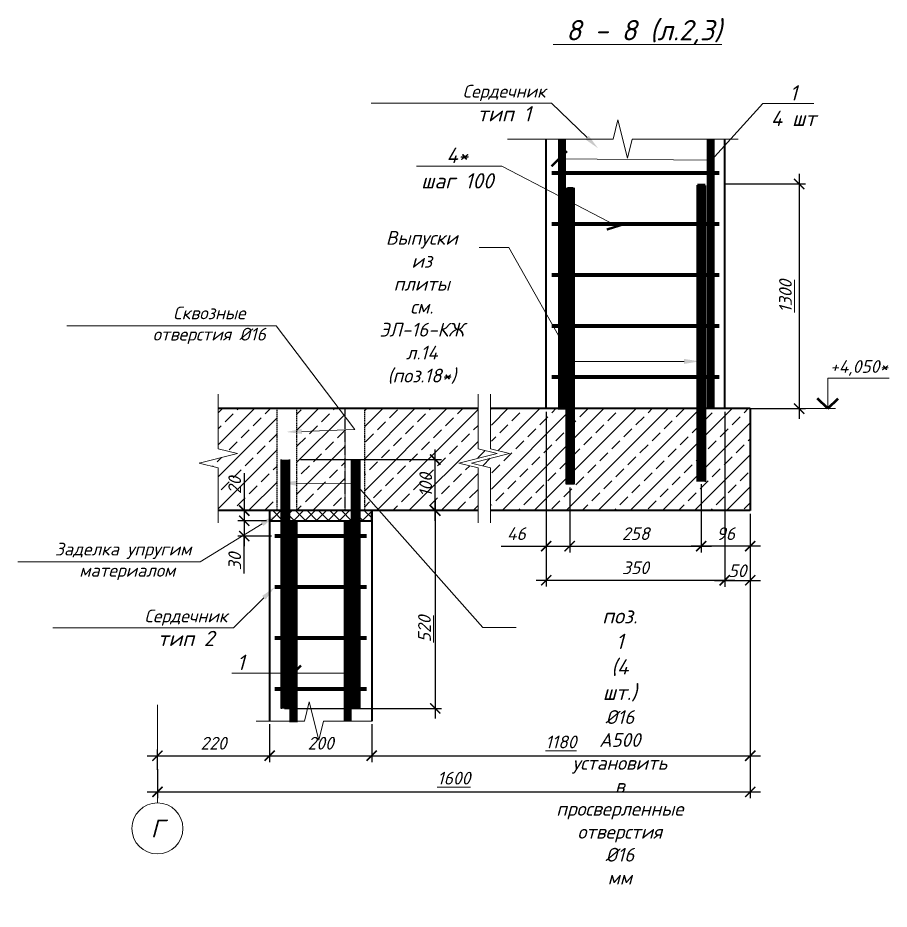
# Model space of a CAD drawing. Header units: millimetres. Extents: x -69292 to 68568, y 17750 to 120236.
# Drawn here: x 10570 to 12279, y 40816 to 42564 of the extents above; entities that cross this region are included whole.
import ezdxf
from ezdxf import colors
from ezdxf.entities.mleader import LeaderData, LeaderLine
from ezdxf.enums import TextEntityAlignment as Align
from ezdxf.math import Vec2, Vec3

# ---------------------------------------------------------------- set-up
doc = ezdxf.new("R2010")
doc.units = ezdxf.units.MM
doc.header["$PDMODE"] = 3
doc.linetypes.add('GOST2.303 5', pattern=[24, 20, -1.5, 1, -1.5])
doc.linetypes.add('HIDDEN', pattern=[0.375, 0.25, -0.125])
doc.layers.get('0').update_dxf_attribs({"lineweight": 5})
doc.layers.get('Defpoints').update_dxf_attribs({"lineweight": 0})
for name, color, linetype, lineweight in [('#Dimensions', 7, 'Continuous', 9), ('#Арматура', 152, 'Continuous', 30), ('#Бетон разрез', 22, 'Continuous', 40), ('#Выноски', 7, 'Continuous', 15), ('#Газобетон', 152, 'Continuous', 35), ('#Оси', 7, 'Continuous', 9), ('#разм', 7, 'Continuous', 9), ('A-okno', 7, 'Continuous', 0), ('k_ Арматура', 3, 'Continuous', 50), ('k_ Размеры', 7, 'Continuous', 15), ('Штриховка', 7, 'Continuous', 25)]:
    doc.layers.add(name, color=color, linetype=linetype, lineweight=lineweight)
doc.layers.add('#Hatch', color=7, linetype='Continuous', lineweight=5, true_color=0x525252)
doc.layers.add('#Арматура вид_2', color=7, linetype='Continuous', lineweight=35, true_color=0x616161)
doc.styles.add('GOST 2.304', font='isocpeui.ttf')
doc.styles.add('STEP PR', font='isocpeui.ttf')
doc.dimstyles.new('SPDS', dxfattribs={"dimscale": 10, "dimtxt": 2.5, "dimasz": 2, "dimexe": 1.25, "dimexo": 0.625, "dimtad": 1, "dimdec": 0, "dimrnd": 0.001, "dimtxsty": 'STEP PR', "dimblk": 'ARCHTICK', "dimcen": 2.5, "dimdle": 2, "dimclrd": 256, "dimclre": 256, "dimclrt": 7, "dimadec": 0, "dimazin": 2, "dimtfac": 0.75, "dimtdec": 0, "dimtmove": 1, "dimatfit": 3, "dimfxl": 1, "dimtolj": 1, "dimarcsym": 1})

# ---------------------------------------------------------------- blocks, each defined once
blk = doc.blocks.new('*U12')
at = {"color": 0, "linetype": 'ByBlock', "lineweight": -2}
for p, q in [((6.917, 0), (7.229, 1.25)), ((7.229, 1.25), (7.854, -1.25)), ((6.917, 0), (0, 0)), ((7.854, -1.25), (8.167, 0)), ((15.083, 0), (8.167, 0))]:
    blk.add_line(p, q, dxfattribs=at)
blk = doc.blocks.new('*U10')
at = {"color": 0, "linetype": 'ByBlock', "lineweight": -2}
for p, q in [((3.583, 0), (3.896, 1.25)), ((3.896, 1.25), (4.521, -1.25)), ((3.583, 0), (0, 0)), ((4.521, -1.25), (4.833, 0)), ((8.417, 0), (4.833, 0))]:
    blk.add_line(p, q, dxfattribs=at)
blk = doc.blocks.new('*U16')
at = {"layer": '#разм', "ltscale": 100, "elevation": 0}
for points in [[(4577173, -920400), (4578375, -920400)], [(4577173, -921000), (4577173, -920400)], [(4575899, -921000), (4577323, -921000)]]:
    blk.add_lwpolyline(points, dxfattribs=at)
at = {"layer": 'A-okno', "color": 0, "lineweight": 50, "ltscale": 100, "elevation": 0}
for points in [[(4577173, -921000), (4576973, -920800)], [(4577173, -921000), (4577373, -920800)]]:
    blk.add_lwpolyline(points, dxfattribs=at)
at = {"layer": '#разм', "style": 'STEP PR'}
for tag, p in [('ОТМЕТКА', (4577216, -920299)), ('ПРИМЕЧАНИЕ', (4577314, -920711))]:
    blk.add_attdef(tag, p, '', height=250, dxfattribs=at)
blk = doc.blocks.new('_ArchTick')
at = {"color": 0, "linetype": 'ByBlock', "const_width": 0.15}
blk.add_lwpolyline([(-0.5, -0.5), (0.5, 0.5)], dxfattribs=at)
blk = doc.blocks.new('*D343')
at = {"layer": '#Dimensions', "lineweight": -2, "transparency": 16777216}
for p, q in [((12102.3, 42258.4), (12102.3, 41777.7)), ((11956.6, 42238.4), (12114.8, 42238.4)), ((11962.6, 41797.7), (12114.8, 41797.7))]:
    blk.add_line(p, q, dxfattribs=at)
at = {"layer": 'Defpoints', "color": 0, "transparency": 16777216}
for p in [(11950.3, 42238.4), (11956.3, 41797.7), (12102.3, 41797.7)]:
    blk.add_point(p, dxfattribs=at)
at = {"layer": '#Dimensions', "lineweight": -2, "transparency": 16777216, "xscale": 20, "yscale": 20, "zscale": 20}
for p, rotation in [((12102.3, 42238.4), 90), ((12102.3, 41797.7), 270)]:
    blk.add_blockref('_ArchTick', p, dxfattribs=dict(at, rotation=rotation))
at = {"layer": '#Dimensions', "transparency": 16777216, "insert": (12075.3, 42018.1), "char_height": 25, "attachment_point": 5, "rotation": 90, "style": 'STEP PR'}
blk.add_mtext('\\A1;\\L1300', dxfattribs=at)
blk = doc.blocks.new('*D337')
at = {"layer": '#Dimensions', "lineweight": -2, "transparency": 16777216}
for p, q in [((12006.3, 41591.5), (12006.3, 41033.3)), ((10844.1, 41090.2), (10844.1, 41033.3)), ((10824.1, 41045.8), (12026.3, 41045.8))]:
    blk.add_line(p, q, dxfattribs=at)
at = {"layer": 'Defpoints', "color": 0, "transparency": 16777216}
for p in [(12006.3, 41597.7), (10844.1, 41096.4), (12006.3, 41045.8)]:
    blk.add_point(p, dxfattribs=at)
at = {"layer": '#Dimensions', "lineweight": -2, "transparency": 16777216, "xscale": 20, "yscale": 20, "zscale": 20, "rotation": 180}
blk.add_blockref('_ArchTick', (10844.1, 41045.8), dxfattribs=at)
at = {"layer": '#Dimensions', "lineweight": -2, "transparency": 16777216, "xscale": 20, "yscale": 20, "zscale": 20}
blk.add_blockref('_ArchTick', (12006.3, 41045.8), dxfattribs=at)
at = {"layer": '#Dimensions', "transparency": 16777216, "insert": (11425.2, 41072.8), "char_height": 25, "attachment_point": 5, "style": 'STEP PR'}
blk.add_mtext('\\A1;\\L1600', dxfattribs=at)
blk = doc.blocks.new('*D344')
at = {"layer": '#Dimensions', "lineweight": -2, "transparency": 16777216}
for p, q in [((11606.3, 41791.5), (11606.3, 41448.5)), ((11956.3, 41791.5), (11956.3, 41448.5)), ((11586.3, 41461), (11976.3, 41461))]:
    blk.add_line(p, q, dxfattribs=at)
at = {"layer": 'Defpoints', "color": 0, "transparency": 16777216}
for p in [(11606.3, 41797.7), (11956.3, 41797.7), (11956.3, 41461)]:
    blk.add_point(p, dxfattribs=at)
at = {"layer": '#Dimensions', "lineweight": -2, "transparency": 16777216, "xscale": 20, "yscale": 20, "zscale": 20, "rotation": 180}
blk.add_blockref('_ArchTick', (11606.3, 41461), dxfattribs=at)
at = {"layer": '#Dimensions', "lineweight": -2, "transparency": 16777216, "xscale": 20, "yscale": 20, "zscale": 20}
blk.add_blockref('_ArchTick', (11956.3, 41461), dxfattribs=at)
at = {"layer": '#Dimensions', "transparency": 16777216, "insert": (11781.3, 41485.5), "char_height": 25, "attachment_point": 5, "style": 'STEP PR'}
blk.add_mtext('\\A1;350', dxfattribs=at)
blk = doc.blocks.new('*U334')
at = {"color": 0, "linetype": 'ByBlock', "lineweight": -2}
for p, q in [((3.146, 0), (3.458, 1.25)), ((3.458, 1.25), (4.083, -1.25)), ((3.146, 0), (0, 0)), ((4.083, -1.25), (4.396, 0)), ((7.542, 0), (4.396, 0))]:
    blk.add_line(p, q, dxfattribs=at)
blk = doc.blocks.new('*D338')
at = {"layer": 'Defpoints', "color": 0, "transparency": 16777216}
for p in [(11102.1, 41597.7), (11086.9, 41209.7), (11388.8, 41209.7)]:
    blk.add_point(p, dxfattribs=at)
at = {"layer": 'k_ Размеры', "lineweight": -2, "transparency": 16777216}
for p, q in [((11388.8, 41617.7), (11388.8, 41189.7)), ((11108.3, 41597.7), (11401.3, 41597.7)), ((11093.1, 41209.7), (11401.3, 41209.7))]:
    blk.add_line(p, q, dxfattribs=at)
at = {"layer": 'k_ Размеры', "lineweight": -2, "transparency": 16777216, "xscale": 20, "yscale": 20, "zscale": 20}
for p, rotation in [((11388.8, 41597.7), 90), ((11388.8, 41209.7), 270)]:
    blk.add_blockref('_ArchTick', p, dxfattribs=dict(at, rotation=rotation))
at = {"layer": 'k_ Размеры', "color": 7, "transparency": 16777216, "insert": (11367.6, 41365.4), "char_height": 25, "attachment_point": 5, "rotation": 90, "style": 'STEP PR'}
blk.add_mtext('\\A1;\\L520', dxfattribs=at)
blk = doc.blocks.new('*D335')
at = {"layer": 'Defpoints', "color": 0, "transparency": 16777216}
for p in [(11118.1, 41697.7), (11388.8, 41697.7), (11102.1, 41597.7)]:
    blk.add_point(p, dxfattribs=at)
at = {"layer": 'k_ Размеры', "lineweight": -2, "transparency": 16777216}
for p, q in [((11388.8, 41577.7), (11388.8, 41717.7)), ((11124.3, 41697.7), (11401.3, 41697.7)), ((11108.3, 41597.7), (11401.3, 41597.7))]:
    blk.add_line(p, q, dxfattribs=at)
at = {"layer": 'k_ Размеры', "lineweight": -2, "transparency": 16777216, "xscale": 20, "yscale": 20, "zscale": 20}
for p, rotation in [((11388.8, 41697.7), 90), ((11388.8, 41597.7), 270)]:
    blk.add_blockref('_ArchTick', p, dxfattribs=dict(at, rotation=rotation))
at = {"layer": 'k_ Размеры', "color": 7, "transparency": 16777216, "insert": (11370.1, 41647.7), "char_height": 25, "attachment_point": 5, "rotation": 90, "style": 'STEP PR'}
blk.add_mtext('\\A1;100', dxfattribs=at)
blk = doc.blocks.new('*D339')
at = {"layer": '#Dimensions', "lineweight": -2, "transparency": 16777216}
for p, q in [((11064.1, 41178.5), (11064.1, 41104.3)), ((10844.1, 41088.9), (10844.1, 41129.3)), ((10824.1, 41116.8), (11084.1, 41116.8))]:
    blk.add_line(p, q, dxfattribs=at)
at = {"layer": 'Defpoints', "color": 0, "transparency": 16777216}
for p in [(11064.1, 41184.7), (11064.1, 41116.8), (10844.1, 41082.6)]:
    blk.add_point(p, dxfattribs=at)
at = {"layer": '#Dimensions', "lineweight": -2, "transparency": 16777216, "xscale": 20, "yscale": 20, "zscale": 20, "rotation": 180}
blk.add_blockref('_ArchTick', (10844.1, 41116.8), dxfattribs=at)
at = {"layer": '#Dimensions', "lineweight": -2, "transparency": 16777216, "xscale": 20, "yscale": 20, "zscale": 20}
blk.add_blockref('_ArchTick', (11064.1, 41116.8), dxfattribs=at)
at = {"layer": '#Dimensions', "transparency": 16777216, "insert": (10954.1, 41141.3), "char_height": 25, "attachment_point": 5, "style": 'STEP PR'}
blk.add_mtext('\\A1;220', dxfattribs=at)
blk = doc.blocks.new('*D340')
at = {"layer": '#Dimensions', "lineweight": -2, "transparency": 16777216}
for p, q in [((11064.1, 41178.5), (11064.1, 41104.3)), ((11264.1, 41178.5), (11264.1, 41104.3)), ((11044.1, 41116.8), (11284.1, 41116.8))]:
    blk.add_line(p, q, dxfattribs=at)
at = {"layer": 'Defpoints', "color": 0, "transparency": 16777216}
for p in [(11064.1, 41184.7), (11264.1, 41184.7), (11264.1, 41116.8)]:
    blk.add_point(p, dxfattribs=at)
at = {"layer": '#Dimensions', "lineweight": -2, "transparency": 16777216, "xscale": 20, "yscale": 20, "zscale": 20, "rotation": 180}
blk.add_blockref('_ArchTick', (11064.1, 41116.8), dxfattribs=at)
at = {"layer": '#Dimensions', "lineweight": -2, "transparency": 16777216, "xscale": 20, "yscale": 20, "zscale": 20}
blk.add_blockref('_ArchTick', (11264.1, 41116.8), dxfattribs=at)
at = {"layer": '#Dimensions', "transparency": 16777216, "insert": (11164.1, 41141.3), "char_height": 25, "attachment_point": 5, "style": 'STEP PR'}
blk.add_mtext('\\A1;200', dxfattribs=at)
blk = doc.blocks.new('*D336')
at = {"layer": '#Dimensions', "lineweight": -2, "transparency": 16777216}
for p, q in [((12006.3, 41585.2), (12006.3, 41104.3)), ((11264.1, 41172.2), (11264.1, 41104.3)), ((11244.1, 41116.8), (12026.3, 41116.8))]:
    blk.add_line(p, q, dxfattribs=at)
at = {"layer": 'Defpoints', "color": 0, "transparency": 16777216}
for p in [(12006.3, 41591.5), (11264.1, 41178.5), (12006.3, 41116.8)]:
    blk.add_point(p, dxfattribs=at)
at = {"layer": '#Dimensions', "lineweight": -2, "transparency": 16777216, "xscale": 20, "yscale": 20, "zscale": 20, "rotation": 180}
blk.add_blockref('_ArchTick', (11264.1, 41116.8), dxfattribs=at)
at = {"layer": '#Dimensions', "lineweight": -2, "transparency": 16777216, "xscale": 20, "yscale": 20, "zscale": 20}
blk.add_blockref('_ArchTick', (12006.3, 41116.8), dxfattribs=at)
at = {"layer": '#Dimensions', "transparency": 16777216, "insert": (11635.2, 41143.8), "char_height": 25, "attachment_point": 5, "style": 'STEP PR'}
blk.add_mtext('\\A1;\\L1180', dxfattribs=at)
blk = doc.blocks.new('*D341')
at = {"layer": 'Defpoints', "color": 0, "transparency": 16777216}
for p in [(11064.1, 41597.7), (11014.3, 41577.7), (11064.1, 41577.7)]:
    blk.add_point(p, dxfattribs=at)
at = {"layer": 'Штриховка', "lineweight": -2, "transparency": 16777216}
for p, q in [((11014.3, 41670.9), (11014.3, 41597.7)), ((11014.3, 41617.7), (11014.3, 41557.7)), ((11057.8, 41597.7), (11001.8, 41597.7)), ((11057.8, 41577.7), (11001.8, 41577.7))]:
    blk.add_line(p, q, dxfattribs=at)
at = {"layer": 'Штриховка', "lineweight": -2, "transparency": 16777216, "xscale": 20, "yscale": 20, "zscale": 20}
for p, rotation in [((11014.3, 41597.7), 90), ((11014.3, 41577.7), 270)]:
    blk.add_blockref('_ArchTick', p, dxfattribs=dict(at, rotation=rotation))
at = {"layer": 'Штриховка', "color": 7, "transparency": 16777216, "insert": (10995.6, 41647.2), "char_height": 25, "attachment_point": 5, "rotation": 90, "style": 'STEP PR'}
blk.add_mtext('\\A1;20', dxfattribs=at)
blk = doc.blocks.new('*D342')
at = {"layer": 'Defpoints', "color": 0, "transparency": 16777216}
for p in [(11064.1, 41577.7), (11014.3, 41547.7), (11074.1, 41547.7)]:
    blk.add_point(p, dxfattribs=at)
at = {"layer": 'Штриховка', "lineweight": -2, "transparency": 16777216}
for p, q in [((11014.3, 41597.7), (11014.3, 41527.7)), ((11057.8, 41577.7), (11001.8, 41577.7)), ((11067.8, 41547.7), (11001.8, 41547.7)), ((11014.3, 41474.1), (11014.3, 41547.7))]:
    blk.add_line(p, q, dxfattribs=at)
at = {"layer": 'Штриховка', "lineweight": -2, "transparency": 16777216, "xscale": 20, "yscale": 20, "zscale": 20}
for p, rotation in [((11014.3, 41577.7), 90), ((11014.3, 41547.7), 270)]:
    blk.add_blockref('_ArchTick', p, dxfattribs=dict(at, rotation=rotation))
at = {"layer": 'Штриховка', "color": 7, "transparency": 16777216, "insert": (10995.6, 41497.9), "char_height": 25, "attachment_point": 5, "rotation": 90, "style": 'STEP PR'}
blk.add_mtext('\\A1;30', dxfattribs=at)
blk = doc.blocks.new('*D357')
at = {"layer": '#Dimensions', "lineweight": -2, "transparency": 16777216}
for p, q in [((11606.3, 41785.2), (11606.3, 41515.4)), ((11652.3, 41643.2), (11652.3, 41515.4)), ((11518, 41527.9), (11606.3, 41527.9)), ((11586.3, 41527.9), (11672.3, 41527.9))]:
    blk.add_line(p, q, dxfattribs=at)
at = {"layer": 'Defpoints', "color": 0, "transparency": 16777216}
for p in [(11606.3, 41791.5), (11652.3, 41649.5), (11652.3, 41527.9)]:
    blk.add_point(p, dxfattribs=at)
at = {"layer": '#Dimensions', "lineweight": -2, "transparency": 16777216, "xscale": 20, "yscale": 20, "zscale": 20, "rotation": 180}
blk.add_blockref('_ArchTick', (11606.3, 41527.9), dxfattribs=at)
at = {"layer": '#Dimensions', "lineweight": -2, "transparency": 16777216, "xscale": 20, "yscale": 20, "zscale": 20}
blk.add_blockref('_ArchTick', (11652.3, 41527.9), dxfattribs=at)
at = {"layer": '#Dimensions', "transparency": 16777216, "insert": (11547.8, 41552.4), "char_height": 25, "attachment_point": 5, "style": 'STEP PR'}
blk.add_mtext('\\A1;46', dxfattribs=at)
blk = doc.blocks.new('*D358')
at = {"layer": '#Dimensions', "lineweight": -2, "transparency": 16777216}
for p, q in [((11910.3, 41649.5), (11910.3, 41515.4)), ((12006.3, 41591.5), (12006.3, 41515.4)), ((12026.3, 41527.9), (11890.3, 41527.9))]:
    blk.add_line(p, q, dxfattribs=at)
at = {"layer": 'Defpoints', "color": 0, "transparency": 16777216}
for p in [(11910.3, 41655.7), (12006.3, 41597.7), (11910.3, 41527.9)]:
    blk.add_point(p, dxfattribs=at)
at = {"layer": '#Dimensions', "lineweight": -2, "transparency": 16777216, "xscale": 20, "yscale": 20, "zscale": 20, "rotation": 180}
blk.add_blockref('_ArchTick', (11910.3, 41527.9), dxfattribs=at)
at = {"layer": '#Dimensions', "lineweight": -2, "transparency": 16777216, "xscale": 20, "yscale": 20, "zscale": 20}
blk.add_blockref('_ArchTick', (12006.3, 41527.9), dxfattribs=at)
at = {"layer": '#Dimensions', "transparency": 16777216, "insert": (11958.3, 41552.4), "char_height": 25, "attachment_point": 5, "style": 'STEP PR'}
blk.add_mtext('\\A1;96', dxfattribs=at)
blk = doc.blocks.new('*D359')
at = {"layer": '#Dimensions', "lineweight": -2, "transparency": 16777216}
for p, q in [((11652.3, 41591.5), (11652.3, 41515.4)), ((11910.3, 41591.5), (11910.3, 41515.4)), ((11632.3, 41527.9), (11930.3, 41527.9))]:
    blk.add_line(p, q, dxfattribs=at)
at = {"layer": 'Defpoints', "color": 0, "transparency": 16777216}
for p in [(11652.3, 41597.7), (11910.3, 41597.7), (11910.3, 41527.9)]:
    blk.add_point(p, dxfattribs=at)
at = {"layer": '#Dimensions', "lineweight": -2, "transparency": 16777216, "xscale": 20, "yscale": 20, "zscale": 20, "rotation": 180}
blk.add_blockref('_ArchTick', (11652.3, 41527.9), dxfattribs=at)
at = {"layer": '#Dimensions', "lineweight": -2, "transparency": 16777216, "xscale": 20, "yscale": 20, "zscale": 20}
blk.add_blockref('_ArchTick', (11910.3, 41527.9), dxfattribs=at)
at = {"layer": '#Dimensions', "transparency": 16777216, "insert": (11781.9, 41552.4), "char_height": 25, "attachment_point": 5, "style": 'STEP PR'}
blk.add_mtext('\\A1;258', dxfattribs=at)
blk = doc.blocks.new('*D488')
at = {"layer": 'Defpoints', "lineweight": -2, "transparency": 16777216}
for p, q in [((11956.3, 41591.5), (11956.3, 41448.3)), ((12006.3, 41591.5), (12006.3, 41448.3)), ((11936.3, 41460.8), (12026.3, 41460.8))]:
    blk.add_line(p, q, dxfattribs=at)
at = {"layer": 'Defpoints', "color": 0, "transparency": 16777216}
for p in [(11956.3, 41597.7), (12006.3, 41597.7), (12006.3, 41460.8)]:
    blk.add_point(p, dxfattribs=at)
at = {"layer": 'Defpoints', "lineweight": -2, "transparency": 16777216, "xscale": 20, "yscale": 20, "zscale": 20, "rotation": 180}
blk.add_blockref('_ArchTick', (11956.3, 41460.8), dxfattribs=at)
at = {"layer": 'Defpoints', "lineweight": -2, "transparency": 16777216, "xscale": 20, "yscale": 20, "zscale": 20}
blk.add_blockref('_ArchTick', (12006.3, 41460.8), dxfattribs=at)
at = {"layer": 'Defpoints', "color": 7, "transparency": 16777216, "insert": (11981.3, 41479.6), "char_height": 25, "attachment_point": 5, "style": 'STEP PR'}
blk.add_mtext('\\A1;50', dxfattribs=at)

msp = doc.modelspace()

# ---------------------------------------------------------------- hatches: boundary and pattern name
at = {"layer": '#Hatch'}
h = msp.add_hatch(dxfattribs=at)
h.set_pattern_fill('ANSI33', color=256, scale=7, style=0)
h.set_pattern_definition([(45, (-3481.346, 0), (-31.430896, 31.430896), []), (45, (-3449.915, 0), (-31.430896, 31.430896), [22.225, -11.1125])])
h.paths.add_polyline_path([(11472.6, 41797.7), (11250.4, 41797.7), (11250.4, 41597.7), (11264.1, 41597.7), (11472.6, 41597.7), (11472.6, 41681.3), (11435.1, 41690.7), (11510.1, 41709.4), (11472.6, 41718.8)])
h.paths.add_polyline_path([(11211.9, 41797.7), (11117.7, 41797.7), (11117.7, 41597.7), (11211.9, 41597.7)])
h.paths.add_polyline_path([(11078.9, 41797.7), (10963.4, 41797.7), (10963.4, 41718.8), (11000.9, 41709.4), (10925.9, 41690.7), (10963.4, 41681.3), (10963.4, 41597.7), (11078.9, 41597.7)])
h = msp.add_hatch(dxfattribs=at)
h.set_pattern_fill('ANSI33', color=256, scale=7, style=0)
h.set_pattern_definition([(45, (-3328.1, 222.344), (-31.430896, 31.430896), []), (45, (-3296.67, 222.344), (-31.430896, 31.430896), [22.225, -11.1125])])
h.paths.add_polyline_path([(12006.3, 41797.7), (11498.8, 41798.7), (11498.8, 41719.8), (11536.3, 41710.4), (11461.3, 41691.7), (11498.8, 41682.3), (11498.8, 41598.7), (12006.3, 41597.7)])
h = msp.add_hatch(dxfattribs=at)
h.set_pattern_fill('ANSI37', color=256, scale=5)
h.set_pattern_definition([(45, (-3481.346, 0), (-11.22532, 11.22532), []), (135, (-3481.346, 0), (-11.22532, -11.22532), [])])
h.paths.add_polyline_path([(11064.1, 41597.7), (11064.1, 41577.7), (11264.1, 41577.7), (11264.1, 41597.7)])

# ---------------------------------------------------------------- linework, layer by layer
at = {"layer": '#Арматура'}
for points, const_width in [([(11637.2, 42326.4), (11637.2, 41795.4)], 16), ([(11928.7, 42326.4), (11928.7, 41799.7)], 16), ([(11946, 42259.8), (11617, 42259.8)], 8), ([(11946, 42159.7), (11617, 42159.7)], 8), ([(11946, 42059.7), (11617, 42059.7)], 8), ([(11946, 41959.7), (11617, 41959.7)], 8), ([(11946, 41859.7), (11617, 41859.7)], 8), ([(11110.8, 41577.7), (11110.8, 41182.4)], 16), ([(11217.2, 41577.7), (11217.2, 41184.7)], 16), ([(11254.1, 41547.7), (11074.1, 41547.7)], 8), ([(11254.1, 41447.7), (11074.1, 41447.7)], 8), ([(11254.1, 41347.7), (11074.1, 41347.7)], 8), ([(11254.1, 41247.7), (11074.1, 41247.7)], 8)]:
    msp.add_lwpolyline(points, dxfattribs=dict(at, const_width=const_width))
at = {"layer": '#Арматура', "ltscale": 100}
for points in [[(11645.6, 41649.4), (11645.6, 42230.9)], [(11661.4, 41649.5), (11661.4, 42231)], [(11902.1, 41654.7), (11902.1, 42236.2)], [(11918.3, 41654), (11918.3, 42235.5)], [(11090.5, 41215.4), (11086.9, 41209.7), (11086.9, 41697.7)], [(11103, 41209), (11103, 41697.7)], [(11224.6, 41208.2), (11224.6, 41697.7)], [(11240.6, 41209.7), (11240.6, 41697.7)]]:
    msp.add_lwpolyline(points, dxfattribs=at)
at = {"layer": '#Арматура вид_2', "ltscale": 100, "const_width": 16}
for points in [[(11910.3, 41655.7), (11910.3, 42238.7)], [(11910.3, 41654.6), (11910.3, 42237.2)], [(11653.4, 41648.4), (11653.4, 42231)], [(11094.9, 41209), (11094.9, 41697.7)], [(11232.6, 41208.6), (11232.6, 41697.7)]]:
    msp.add_lwpolyline(points, dxfattribs=at)
at = {"layer": '#Бетон разрез'}
for points in [[(11606.3, 41797.7), (11606.3, 42326.4)], [(11956.3, 41797.7), (11956.3, 42326.4)], [(11472.6, 41797.7), (10963.4, 41797.7)], [(12006.3, 41797.7), (11497.1, 41797.7)], [(12006.3, 41797.7), (12006.3, 41597.7)], [(11472.6, 41597.7), (10963.4, 41597.7)], [(11064.1, 41597.7), (11064.1, 41184.7)], [(11064.1, 41597.7), (11064.1, 41577.7), (11264.1, 41577.7), (11264.1, 41597.7), (11064.1, 41597.7)], [(11264.1, 41597.7), (11264.1, 41184.7)], [(12006.3, 41597.7), (11497.1, 41597.7)]]:
    msp.add_lwpolyline(points, dxfattribs=at)
at = {"layer": '#Газобетон'}
msp.add_lwpolyline([(11956.3, 42047.7), (11956.3, 42100.5)], dxfattribs=at)
at = {"layer": '#Оси', "linetype": 'GOST2.303 5', "ltscale": 10}
msp.add_lwpolyline([(10844.1, 41216.4), (10844.1, 41074.1), (10844.1, 41024.1)], dxfattribs=at)
at = {"layer": '#Оси', "linetype": 'Continuous', "ltscale": 100}
msp.add_circle((10844.1, 40974.1), 50, dxfattribs=at)
at = {"layer": 'k_ Арматура', "const_width": 12}
msp.add_lwpolyline([(11653.4, 41649.5), (11653.4, 42232.5)], dxfattribs=at)
at = {"layer": 'Штриховка', "linetype": 'HIDDEN', "ltscale": 10}
for points in [[(11078.9, 41597.7), (11078.9, 41797.7)], [(11117.7, 41597.7), (11117.7, 41797.7)], [(11250.4, 41597.7), (11250.4, 41797.7)]]:
    msp.add_lwpolyline(points, dxfattribs=at)
at = {"layer": 'Штриховка', "linetype": 'HIDDEN'}
msp.add_lwpolyline([(11211.9, 41597.7), (11211.9, 41797.7)], dxfattribs=at)

# ---------------------------------------------------------------- block references
at = {"layer": '#Dimensions', "xscale": 0.1, "yscale": 0.1, "zscale": 0.1}
msp.add_blockref('*U16', (-445558.8, 133897.7, 0), dxfattribs=at).add_auto_attribs({'ОТМЕТКА': '+4,050*'})
at = {"layer": '#Dimensions', "xscale": -30, "yscale": -30, "zscale": -30}
msp.add_blockref('*U334', (11264.1, 41184.7), dxfattribs=at)
at = {"xscale": -30, "yscale": -30, "zscale": -30}
msp.add_blockref('*U12', (11982.6, 42326.4), dxfattribs=at)
at = {"xscale": -30, "yscale": -30, "zscale": -30, "rotation": 270}
for p in [(10963.4, 41573.8), (11472.6, 41573.8), (11497.1, 41573.8)]:
    msp.add_blockref('*U10', p, dxfattribs=at)

# ---------------------------------------------------------------- texts
at = {"layer": '#Dimensions', "style": 'STEP PR'}
msp.add_text('%%U 8 - 8 (л.2,3)', height=40, dxfattribs=at).set_placement((11785, 42520.1), align=Align.CENTER)
at = {"layer": '#Оси', "linetype": 'Continuous', "ltscale": 100, "style": 'GOST 2.304'}
msp.add_text('Г', height=35, dxfattribs=at).set_placement((10844.1, 40974.1), align=Align.MIDDLE_CENTER)

# ---------------------------------------------------------------- dimensions: what is measured, and where the dimension line sits
at = {"layer": '#Dimensions'}
dim = msp.add_linear_dim(base=(12102.3, 41797.7), p1=(11950.3, 42238.4), p2=(11956.3, 41797.7), angle=90, text='%%U1300', dimstyle='SPDS', override={"dimgap": 1.2, "dimrnd": 5, "dimblk1": 'ArchTick', "dimblk2": 'ArchTick', "dimsah": 1, "dimclrt": 256}, dxfattribs=at)
dim.commit()
dim.dimension.update_dxf_attribs({"geometry": '*D343', "text_midpoint": (12075.3, 42018.1)})
for base, p1, p2, picture, middle in [((11652.3, 41527.9), (11606.3, 41791.5), (11652.3, 41649.5), '*D357', (11547.8, 41532.4)), ((11910.3, 41527.9), (12006.3, 41597.7), (11910.3, 41655.7), '*D358', (11958.3, 41527.9)), ((11910.3, 41527.9), (11652.3, 41597.7), (11910.3, 41597.7), '*D359', (11781.9, 41527.9))]:
    dim = msp.add_linear_dim(base=base, p1=p1, p2=p2, dimstyle='SPDS', override={"dimgap": 1.2, "dimrnd": 1, "dimblk1": 'ArchTick', "dimblk2": 'ArchTick', "dimsah": 1, "dimclrt": 256}, dxfattribs=at)
    dim.commit()
    dim.dimension.update_dxf_attribs({"geometry": picture, "text_midpoint": middle, "dimtype": 160})
for base, p1, p2, picture, middle in [((11956.3, 41461), (11606.3, 41797.7), (11956.3, 41797.7), '*D344', (11781.3, 41485.5)), ((11064.1, 41116.8), (10844.1, 41082.6), (11064.1, 41184.7), '*D339', (10954.1, 41141.3)), ((11264.1, 41116.8), (11064.1, 41184.7), (11264.1, 41184.7), '*D340', (11164.1, 41141.3))]:
    dim = msp.add_linear_dim(base=base, p1=p1, p2=p2, dimstyle='SPDS', override={"dimgap": 1.2, "dimrnd": 5, "dimblk1": 'ArchTick', "dimblk2": 'ArchTick', "dimsah": 1, "dimclrt": 256}, dxfattribs=at)
    dim.commit()
    dim.dimension.update_dxf_attribs({"geometry": picture, "text_midpoint": middle})
dim = msp.add_linear_dim(base=(12006.3, 41045.8), p1=(10844.1, 41096.4), p2=(12006.3, 41597.7), text='%%U1600', dimstyle='SPDS', override={"dimgap": 1.2, "dimrnd": 5, "dimblk1": 'ArchTick', "dimblk2": 'ArchTick', "dimsah": 1, "dimclrt": 256}, dxfattribs=at)
dim.commit()
dim.dimension.update_dxf_attribs({"geometry": '*D337', "text_midpoint": (11425.2, 41045.8), "dimtype": 160})
dim = msp.add_linear_dim(base=(12006.3, 41116.8), p1=(11264.1, 41178.5), p2=(12006.3, 41591.5), text='%%U1180', dimstyle='SPDS', override={"dimgap": 1.2, "dimrnd": 5, "dimblk1": 'ArchTick', "dimblk2": 'ArchTick', "dimsah": 1, "dimclrt": 256}, dxfattribs=at)
dim.commit()
dim.dimension.update_dxf_attribs({"geometry": '*D336', "text_midpoint": (11635.2, 41143.8)})
at = {"layer": 'Defpoints'}
dim = msp.add_linear_dim(base=(12006.3, 41460.8), p1=(11956.3, 41597.7), p2=(12006.3, 41597.7), dimstyle='SPDS', dxfattribs=at)
dim.commit()
dim.dimension.update_dxf_attribs({"geometry": '*D488', "text_midpoint": (11981.3, 41479.6)})
at = {"layer": 'k_ Размеры'}
dim = msp.add_linear_dim(base=(11388.8, 41697.7), p1=(11102.1, 41597.7), p2=(11118.1, 41697.7), angle=90, dimstyle='SPDS', dxfattribs=at)
dim.commit()
dim.dimension.update_dxf_attribs({"geometry": '*D335', "text_midpoint": (11370.1, 41647.7)})
dim = msp.add_linear_dim(base=(11388.8, 41209.7), p1=(11102.1, 41597.7), p2=(11086.9, 41209.7), angle=90, text='%%U520', dimstyle='SPDS', dxfattribs=at)
dim.commit()
dim.dimension.update_dxf_attribs({"geometry": '*D338', "text_midpoint": (11388.8, 41365.4), "dimtype": 160})
at = {"layer": 'Штриховка'}
for base, p1, p2, picture, middle in [((11014.3, 41577.7), (11064.1, 41597.7), (11064.1, 41577.7), '*D341', (11008, 41647.2)), ((11014.3, 41547.7), (11064.1, 41577.7), (11074.1, 41547.7), '*D342', (11010.8, 41497.9))]:
    dim = msp.add_linear_dim(base=base, p1=p1, p2=p2, angle=90, dimstyle='SPDS', dxfattribs=at)
    dim.commit()
    dim.dimension.update_dxf_attribs({"geometry": picture, "text_midpoint": middle, "dimtype": 160})

# ---------------------------------------------------------------- leaders
at = {"layer": '#Выноски'}
ml = msp.add_multileader_mtext('Standard', dxfattribs=at)
ml.set_content('{\\H0.83333x;Сердечник\\A1;\\H1.2x;             \\Pтип 1}', color=256, style='STEP PR')
ml.set_leader_properties(color=256, linetype='ByLayer', lineweight=-1)
ml.build(insert=Vec2(0, 0))
ml.multileader.update_dxf_attribs({"text_left_attachment_type": 6, "text_right_attachment_type": 6, "dogleg_length": 0, "arrow_head_size": 30, "scale": 0.1})
ctx = ml.context
ctx.base_point, ctx.scale, ctx.char_height, ctx.arrow_head_size, ctx.landing_gap_size, ctx.plane_origin = Vec3(11431.2, 42396.8), 0.1, 30, 30, 12.5, Vec3(13822, 40723.8)
ctx.left_attachment, ctx.right_attachment, ctx.text_align_type = 6, 6, 1
notes = []
notes.append((ctx, [(1, (1, 1, 0), (11616.9, 42396.8), (-1, 0), 0, [(1, [(11707.8, 42308.5)], 0, [])])]))
ctx.mtext.insert, ctx.mtext.rotation, ctx.mtext.alignment, ctx.mtext.flow_direction = Vec3(11524, 42432.8), 6.283185, 2, 5
ml = msp.add_multileader_mtext('Standard', dxfattribs=at)
ml.set_content('\\A1;1\\P4 шт', color=256, style='STEP PR')
ml.set_leader_properties(color=256, linetype='ByLayer', lineweight=-1)
ml.set_arrow_properties(name='ARCHTICK')
ml.build(insert=Vec2(0, 0))
ml.multileader.update_dxf_attribs({"text_left_attachment_type": 6, "text_right_attachment_type": 6, "dogleg_length": 0, "arrow_head_size": 30, "scale": 0.1})
ctx = ml.context
ctx.base_point, ctx.scale, ctx.char_height, ctx.arrow_head_size, ctx.landing_gap_size, ctx.plane_origin = Vec3(12030.7, 42396.1), 0.1, 30, 30, 12.5, Vec3(13028.1, 41206.1)
ctx.left_attachment, ctx.right_attachment, ctx.text_align_type = 6, 6, 1
notes.append((ctx, [(0, (1, 1, 0), (12030.7, 42396.1), (1, 0), 0, [(0, [(11631.7, 42287.8), (11930.4, 42285.3)], 0, [])])]))
ctx.mtext.insert, ctx.mtext.rotation, ctx.mtext.alignment, ctx.mtext.flow_direction = Vec3(12090.9, 42432.1), 6.283185, 2, 5
ml = msp.add_multileader_mtext('Standard', dxfattribs=at)
ml.set_content('\\A1;4*\\Pшаг 100', color=256, style='STEP PR')
ml.set_leader_properties(color=256, linetype='ByLayer', lineweight=-1)
ml.set_arrow_properties(name='ARCHTICK')
ml.build(insert=Vec2(0, 0))
ml.multileader.update_dxf_attribs({"text_left_attachment_type": 6, "text_right_attachment_type": 6, "dogleg_length": 0, "arrow_head_size": 30, "scale": 0.1})
ctx = ml.context
ctx.base_point, ctx.scale, ctx.char_height, ctx.arrow_head_size, ctx.landing_gap_size, ctx.plane_origin = Vec3(11344.7, 42273.5), 0.1, 30, 30, 12.5, Vec3(13550.3, 41132.6)
ctx.left_attachment, ctx.right_attachment, ctx.text_align_type = 6, 6, 1
notes.append((ctx, [(1, (1, 1, 0), (11519.4, 42273.5), (-1, 0), 0, [(0, [(11745.3, 42155.3)], 0, [])])]))
ctx.mtext.insert, ctx.mtext.rotation, ctx.mtext.alignment, ctx.mtext.flow_direction = Vec3(11432, 42309.5), 6.283185, 2, 5
ml = msp.add_multileader_mtext('Standard', dxfattribs=at)
ml.set_content('\\A1;Выпуски из плиты\\Pсм. ЭЛ-16-КЖ л.14\\P(поз.18*)', color=256, style='STEP PR')
ml.set_leader_properties(color=256, linetype='ByLayer', lineweight=-1)
ml.build(insert=Vec2(0, 0))
ml.multileader.update_dxf_attribs({"text_left_attachment_type": 6, "text_right_attachment_type": 6, "dogleg_length": 0, "arrow_head_size": 30, "scale": 0.1})
ctx = ml.context
ctx.base_point, ctx.scale, ctx.char_height, ctx.arrow_head_size, ctx.landing_gap_size, ctx.plane_origin = Vec3(11191.7, 42113.7), 0.1, 27, 30, 12.5, Vec3(12631.9, 40585.6)
ctx.left_attachment, ctx.right_attachment, ctx.text_align_type = 6, 6, 1
notes.append((ctx, [(1, (1, 1, 0), (11532.8, 42113.7), (-1, 0), 0, [(0, [(11906.7, 41890.3), (11659.1, 41890.3)], 0, [])])]))
ctx.mtext.insert, ctx.mtext.rotation, ctx.mtext.width, ctx.mtext.alignment, ctx.mtext.flow_direction = Vec3(11362.3, 42146.1), 6.283185, 451.659, 2, 5
ml = msp.add_multileader_mtext('Standard', dxfattribs=at)
ml.set_content('{\\H0.83333x;Сквозные \\Pотверстия %%C16\\A1;\\H1.2x;           }', color=256, style='STEP PR')
ml.set_leader_properties(color=256, linetype='ByLayer', lineweight=-1)
ml.build(insert=Vec2(0, 0))
ml.multileader.update_dxf_attribs({"text_left_attachment_type": 6, "text_right_attachment_type": 6, "dogleg_length": 0, "arrow_head_size": 30, "scale": 0.1})
ctx = ml.context
ctx.base_point, ctx.scale, ctx.char_height, ctx.arrow_head_size, ctx.landing_gap_size, ctx.plane_origin = Vec3(10814.3, 41960.4), 0.1, 30, 30, 12.5, Vec3(13476.8, 40599)
ctx.left_attachment, ctx.right_attachment, ctx.text_align_type = 6, 6, 1
notes.append((ctx, [(1, (1, 1, 0), (11077.1, 41960.4), (-1, 0), 0, [(0, [(11097.2, 41751.9), (11231, 41756.8)], 0, [])])]))
ctx.mtext.insert, ctx.mtext.rotation, ctx.mtext.alignment, ctx.mtext.flow_direction = Vec3(10945.7, 41997.9), 6.283185, 2, 5
ml = msp.add_multileader_mtext('Standard', dxfattribs=at)
ml.set_content('\\A1;поз. 1  (4 шт.)\\P{\\H0.9x;%%C16 A500\\P\\H1x;установить в просверленные отверстия %%C16 мм}', color=256, style='STEP PR')
ml.set_leader_properties(color=256, linetype='ByLayer', lineweight=-1)
ml.build(insert=Vec2(0, 0))
ml.multileader.update_dxf_attribs({"text_left_attachment_type": 6, "text_right_attachment_type": 6, "dogleg_length": 0, "arrow_head_size": 30, "scale": 0.1})
ctx = ml.context
ctx.base_point, ctx.scale, ctx.char_height, ctx.arrow_head_size, ctx.landing_gap_size, ctx.plane_origin = Vec3(11481.8, 41368.1), 0.1, 30, 30, 12.5, Vec3(12551.1, 39270.7)
ctx.left_attachment, ctx.right_attachment, ctx.text_align_type = 6, 6, 1
notes.append((ctx, [(0, (1, 1, 0), (11481.8, 41368.1), (1, 0), 0, [(1, [(11086.9, 41651.7), (11232.6, 41650.1)], 0, [])])]))
ctx.mtext.insert, ctx.mtext.rotation, ctx.mtext.width, ctx.mtext.alignment, ctx.mtext.flow_direction = Vec3(11750.6, 41406.2), 6.283185, 523.914, 2, 5
ml = msp.add_multileader_mtext('Standard', dxfattribs=at)
ml.set_content('{\\H0.83333x;Заделка упругим\\P материалом}', color=256, style='STEP PR')
ml.set_leader_properties(color=256, linetype='ByLayer', lineweight=-1)
ml.build(insert=Vec2(0, 0))
ml.multileader.update_dxf_attribs({"text_left_attachment_type": 6, "text_right_attachment_type": 6, "dogleg_length": 0, "arrow_head_size": 30, "scale": 0.1})
ctx = ml.context
ctx.base_point, ctx.scale, ctx.char_height, ctx.arrow_head_size, ctx.landing_gap_size, ctx.plane_origin = Vec3(10626.1, 41497.1), 0.1, 30, 30, 12.5, Vec3(13340.7, 39810)
ctx.left_attachment, ctx.right_attachment, ctx.text_align_type = 6, 6, 1
notes.append((ctx, [(1, (1, 1, 0), (10927.8, 41497.1), (-1, 0), 0, [(1, [(11075.1, 41587.5)], 0, [])])]))
ctx.mtext.insert, ctx.mtext.rotation, ctx.mtext.alignment, ctx.mtext.flow_direction = Vec3(10776.9, 41534.6), 6.283185, 2, 5
ml = msp.add_multileader_mtext('Standard', dxfattribs=at)
ml.set_content('{\\H0.83333x;Сердечник\\A1;\\H1.2x;             \\Pтип 2}', color=256, style='STEP PR')
ml.set_leader_properties(color=256, linetype='ByLayer', lineweight=-1)
ml.build(insert=Vec2(0, 0))
ml.multileader.update_dxf_attribs({"text_left_attachment_type": 6, "text_right_attachment_type": 6, "dogleg_length": 0, "arrow_head_size": 30, "scale": 0.1})
ctx = ml.context
ctx.base_point, ctx.scale, ctx.char_height, ctx.arrow_head_size, ctx.landing_gap_size, ctx.plane_origin = Vec3(10807.3, 41367.5), 0.1, 30, 30, 12.5, Vec3(13300.3, 39923.4)
ctx.left_attachment, ctx.right_attachment, ctx.text_align_type = 6, 6, 1
notes.append((ctx, [(1, (1, 1, 0), (10993, 41367.5), (-1, 0), 0, [(1, [(11074.1, 41447.7)], 0, [])])]))
ctx.mtext.insert, ctx.mtext.rotation, ctx.mtext.alignment, ctx.mtext.flow_direction = Vec3(10900.1, 41403.5), 6.283185, 2, 5
ml = msp.add_multileader_mtext('Standard', dxfattribs=at)
ml.set_content('\\A1;1', color=256, style='STEP PR')
ml.set_leader_properties(color=256, linetype='ByLayer', lineweight=-1)
ml.set_arrow_properties(name='ARCHTICK')
ml.build(insert=Vec2(0, 0))
ml.multileader.update_dxf_attribs({"text_left_attachment_type": 6, "text_right_attachment_type": 6, "dogleg_length": 0, "arrow_head_size": 30, "scale": 0.1})
ctx = ml.context
ctx.base_point, ctx.scale, ctx.char_height, ctx.arrow_head_size, ctx.landing_gap_size, ctx.plane_origin = Vec3(10989.5, 41279), 0.1, 30, 30, 12.5, Vec3(12410.5, 40622.5)
ctx.left_attachment, ctx.right_attachment, ctx.text_align_type = 6, 6, 1
notes.append((ctx, [(1, (1, 1, 0), (11025.4, 41279), (-1, 0), 0, [(0, [(11110.8, 41278.8), (11232.6, 41279)], 0, [])])]))
ctx.mtext.insert, ctx.mtext.rotation, ctx.mtext.alignment, ctx.mtext.flow_direction = Vec3(11007.5, 41315), 6.283185, 2, 5
for ctx, leaders in notes:
    for number, flags, end, landing, length, lines in leaders:
        leader = LeaderData()
        leader.index, (leader.has_last_leader_line, leader.has_dogleg_vector, leader.attachment_direction) = number, flags
        leader.last_leader_point, leader.dogleg_vector, leader.dogleg_length = Vec3(end), Vec3(landing), length
        for number, points, colour, breaks in lines:
            line = LeaderLine()
            line.index, line.vertices, line.color, line.breaks = number, Vec3.list(points), colors.encode_raw_color(colour), breaks
            leader.lines.append(line)
        ctx.leaders.append(leader)

doc.saveas('drawing.dxf')
